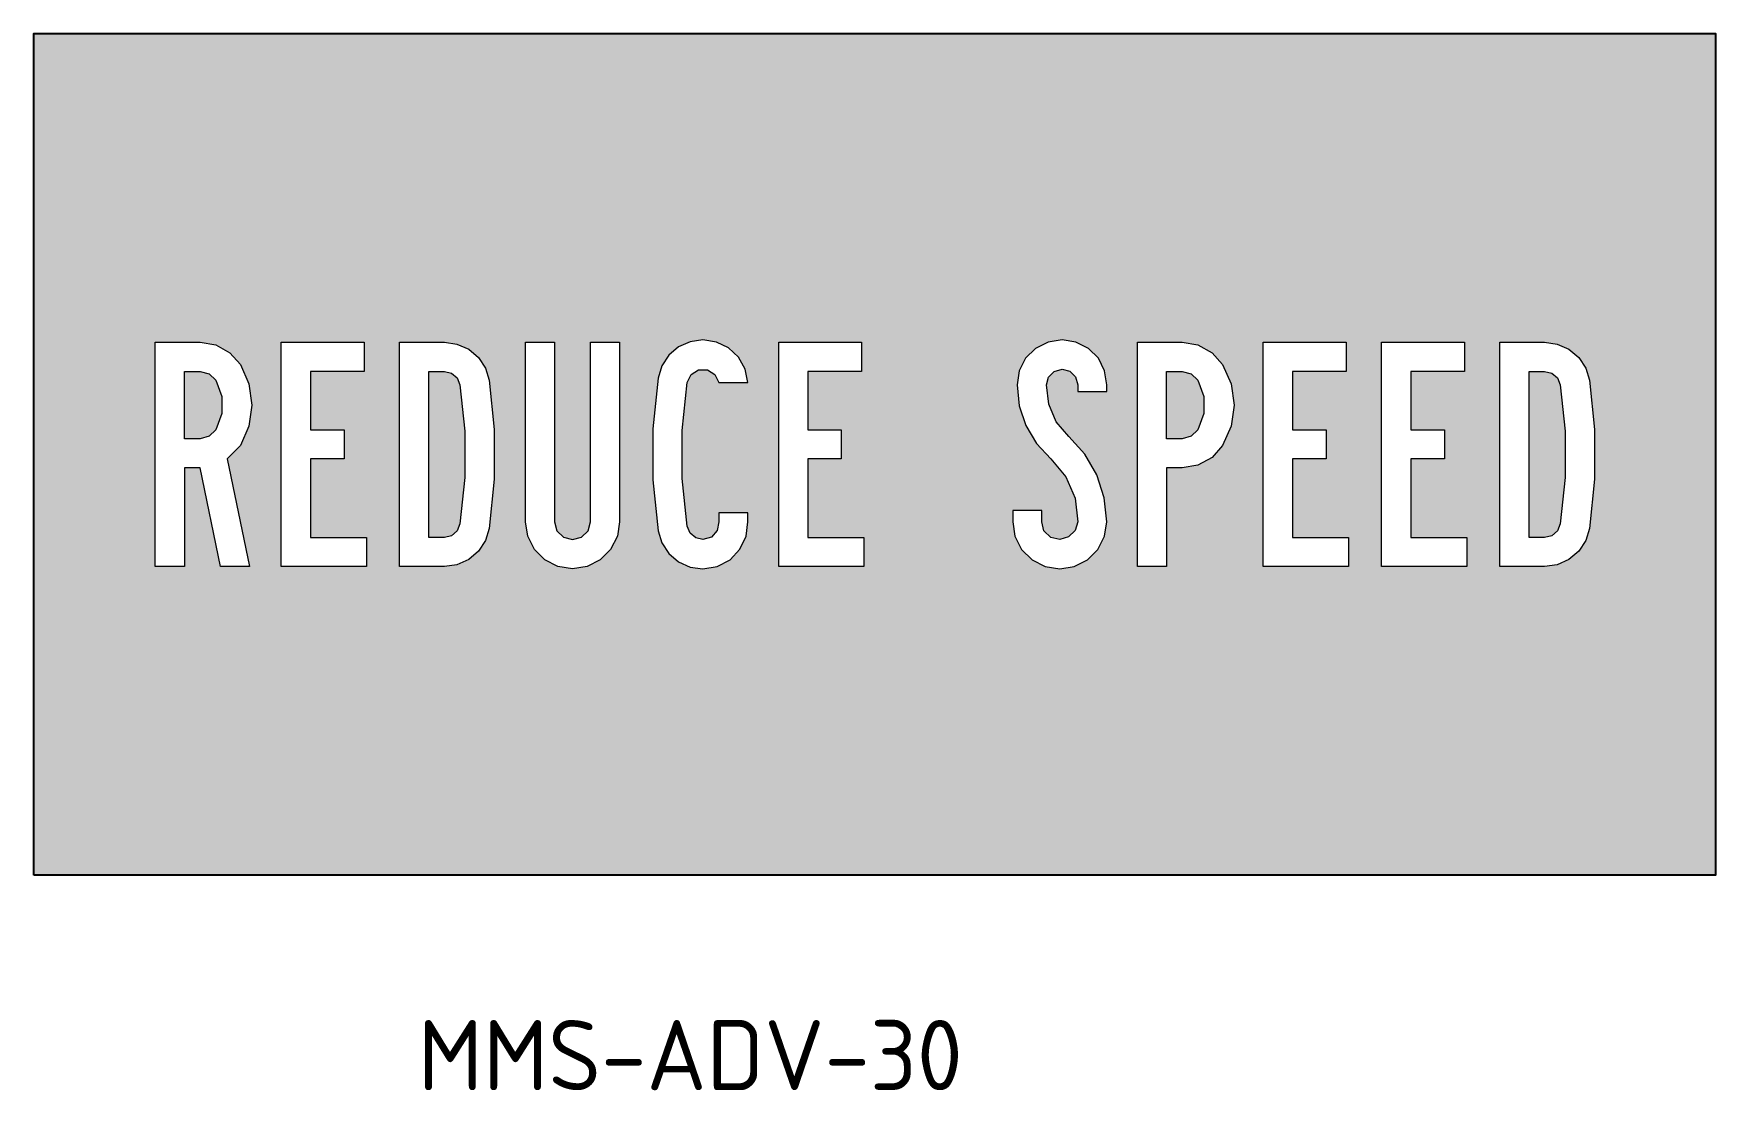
# Model space of a CAD drawing. Extents: x 128 to 248, y 170 to 245.
import ezdxf

# ---------------------------------------------------------------- set-up
doc = ezdxf.new("R2010")
doc.units = 0
doc.layers.add('L25', color=1, linetype='CONTINUOUS')
doc.layers.add('red', color=10, linetype='CONTINUOUS')
doc.styles.add('ISO', font='iso3098b.shx')

msp = doc.modelspace()

# ---------------------------------------------------------------- hatches: boundary and pattern name
at = {"layer": 'red'}
h = msp.add_hatch(color=256, dxfattribs=at)
h.paths.add_polyline_path([(248.08, 245.07), (128.08, 245.07), (128.08, 185.07), (248.08, 185.07)])
h.paths.add_polyline_path([(187.32, 209.15), (187.32, 207.07), (181.24, 207.07), (181.24, 223.07), (187.15, 223.07), (187.15, 220.99), (183.32, 220.99), (183.32, 216.83), (185.71, 216.83), (185.71, 214.75), (183.32, 214.75), (183.32, 209.15)], flags=16)
h.paths.add_polyline_path([(197.94, 211.07), (200.02, 211.07), (200.02, 210.27), (200.17, 209.62), (200.65, 209.15), (201.3, 208.99), (201.93, 209.18), (202.39, 209.65), (202.58, 210.27), (202.4, 211.94), (201.74, 213.48), (200.66, 214.75), (199.64, 215.84), (198.88, 217.12), (198.41, 218.54), (198.26, 220.03), (198.41, 221.02), (198.86, 221.92), (199.57, 222.63), (200.47, 223.08), (201.46, 223.23), (202.45, 223.08), (203.34, 222.63), (204.05, 221.92), (204.5, 221.02), (204.65, 220.03), (204.65, 219.55), (202.58, 219.55), (202.58, 220.03), (202.43, 220.59), (202.02, 221.01), (201.46, 221.15), (200.9, 220.99), (200.49, 220.58), (200.34, 220.03), (200.51, 218.66), (201.05, 217.4), (201.94, 216.35), (203.08, 215.08), (203.94, 213.6), (204.47, 211.97), (204.65, 210.27), (204.5, 209.23), (204.02, 208.29), (203.28, 207.55), (202.33, 207.07), (201.3, 206.91), (200.26, 207.07), (199.32, 207.55), (198.57, 208.29), (198.1, 209.23), (197.94, 210.27)], flags=16)
h.paths.add_polyline_path([(179.04, 210.91), (179.04, 210.27), (178.91, 209.25), (178.48, 208.31), (177.77, 207.56), (176.85, 207.08), (175.84, 206.91), (174.93, 207.04), (174.1, 207.41), (173.41, 208), (172.91, 208.76), (172.64, 209.63), (172.26, 213.25), (172.26, 216.89), (172.64, 220.51), (172.91, 221.38), (173.41, 222.14), (174.1, 222.73), (174.93, 223.1), (175.84, 223.23), (176.8, 223.08), (177.67, 222.66), (178.38, 221.99), (178.84, 221.14), (179.04, 220.19), (176.96, 220.19), (176.69, 220.76), (176.15, 221.1), (175.52, 221.1), (174.99, 220.76), (174.72, 220.19), (174.36, 216.78), (174.36, 213.36), (174.72, 209.95), (174.92, 209.46), (175.32, 209.11), (175.84, 208.99), (176.44, 209.17), (176.86, 209.64), (176.96, 210.27), (176.96, 210.91)], flags=16)
h.paths.add_polyline_path([(206.84, 223.07), (210.03, 223.07), (211.16, 222.88), (212.16, 222.32), (212.91, 221.47), (213.52, 220.09), (213.73, 218.59), (213.52, 217.09), (212.91, 215.71), (212.16, 214.85), (211.16, 214.3), (210.03, 214.11), (208.91, 214.11), (208.91, 207.07), (206.84, 207.07)], flags=16)
h.paths.add_polyline_path([(208.91, 216.19), (208.91, 220.99), (210.03, 220.99), (210.68, 220.82), (211.15, 220.35), (211.58, 219.2), (211.58, 217.98), (211.15, 216.83), (210.68, 216.36), (210.03, 216.19)], flags=0)
h.paths.add_polyline_path([(169.89, 210.27), (169.73, 209.23), (169.25, 208.29), (168.51, 207.55), (167.57, 207.07), (166.53, 206.91), (165.49, 207.07), (164.55, 207.55), (163.81, 208.29), (163.34, 209.23), (163.17, 210.27), (163.17, 223.07), (165.25, 223.07), (165.25, 210.27), (165.42, 209.63), (165.89, 209.16), (166.53, 208.99), (167.17, 209.16), (167.64, 209.63), (167.81, 210.27), (167.81, 223.07), (169.89, 223.07)], flags=16)
h.paths.add_polyline_path([(215.82, 223.07), (221.74, 223.07), (221.74, 220.99), (217.9, 220.99), (217.9, 216.83), (220.3, 216.83), (220.3, 214.75), (217.9, 214.75), (217.9, 209.15), (221.9, 209.15), (221.9, 207.07), (215.82, 207.07)], flags=16)
h.paths.add_polyline_path([(160.95, 213.3), (160.58, 209.79), (160.31, 208.92), (159.81, 208.16), (159.12, 207.57), (158.28, 207.19), (157.39, 207.07), (154.19, 207.07), (154.19, 223.07), (157.39, 223.07), (158.28, 222.94), (159.12, 222.57), (159.81, 221.98), (160.31, 221.22), (160.58, 220.35), (160.95, 216.84)], flags=16)
h.paths.add_polyline_path([(158.85, 213.41), (158.5, 210.11), (158.3, 209.62), (157.9, 209.27), (157.39, 209.15), (156.27, 209.15), (156.27, 220.99), (157.39, 220.99), (157.9, 220.87), (158.3, 220.52), (158.5, 220.03), (158.85, 216.73)], flags=0)
h.paths.add_polyline_path([(224.26, 223.07), (230.18, 223.07), (230.18, 220.99), (226.34, 220.99), (226.34, 216.83), (228.74, 216.83), (228.74, 214.75), (226.34, 214.75), (226.34, 209.15), (230.34, 209.15), (230.34, 207.07), (224.26, 207.07)], flags=16)
h.paths.add_polyline_path([(151.82, 209.15), (151.82, 207.07), (145.75, 207.07), (145.75, 223.07), (151.66, 223.07), (151.66, 220.99), (147.83, 220.99), (147.83, 216.83), (150.23, 216.83), (150.23, 214.75), (147.83, 214.75), (147.83, 209.15)], flags=16)
h.paths.add_polyline_path([(232.7, 223.07), (235.89, 223.07), (236.8, 222.94), (237.63, 222.57), (238.33, 221.98), (238.83, 221.22), (239.1, 220.35), (239.46, 216.84), (239.46, 213.3), (239.1, 209.79), (238.83, 208.92), (238.33, 208.16), (237.63, 207.57), (236.8, 207.19), (235.89, 207.07), (232.7, 207.07)], flags=16)
h.paths.add_polyline_path([(234.78, 220.99), (235.89, 220.99), (236.41, 220.87), (236.81, 220.52), (237.01, 220.03), (237.36, 216.73), (237.36, 213.41), (237.01, 210.11), (236.81, 209.62), (236.41, 209.27), (235.89, 209.15), (234.78, 209.15)], flags=0)
h.paths.add_polyline_path([(143.48, 207.07), (141.4, 207.07), (139.96, 214.11), (138.84, 214.11), (138.84, 207.07), (136.76, 207.07), (136.76, 223.07), (139.96, 223.07), (141.08, 222.88), (142.08, 222.32), (142.84, 221.47), (143.44, 220.09), (143.65, 218.59), (143.44, 217.09), (142.84, 215.71), (141.88, 214.75)], flags=16)
h.paths.add_polyline_path([(141.51, 217.98), (141.08, 216.83), (140.6, 216.36), (139.96, 216.19), (138.84, 216.19), (138.84, 220.99), (139.96, 220.99), (140.6, 220.82), (141.08, 220.35), (141.51, 219.2)], flags=0)

# ---------------------------------------------------------------- linework, layer by layer
at = {"layer": 'L25'}
msp.add_lwpolyline([(128.08, 185.07), (128.08, 245.07), (248.08, 245.07), (248.08, 185.07)], close=True, dxfattribs=at)
at = {"layer": 'red', "lineweight": 0}
for points in [[(179.04, 220.19), (178.84, 221.14), (178.38, 221.99), (177.67, 222.66), (176.8, 223.08), (175.84, 223.23), (174.93, 223.1), (174.1, 222.73), (173.41, 222.14), (172.91, 221.38), (172.64, 220.51), (172.26, 216.89), (172.26, 213.25), (172.64, 209.63), (172.91, 208.76), (173.41, 208), (174.1, 207.41), (174.93, 207.04), (175.84, 206.91), (176.85, 207.08), (177.77, 207.56), (178.48, 208.31), (178.91, 209.25), (179.04, 210.27), (179.04, 210.91), (176.96, 210.91), (176.96, 210.27), (176.86, 209.64), (176.44, 209.17), (175.84, 208.99), (175.32, 209.11), (174.92, 209.46), (174.72, 209.95), (174.36, 213.36), (174.36, 216.78), (174.72, 220.19), (174.99, 220.76), (175.52, 221.1), (176.15, 221.1), (176.69, 220.76), (176.96, 220.19)], [(201.46, 221.15), (202.02, 221.01), (202.43, 220.59), (202.58, 220.03), (202.58, 219.55), (204.65, 219.55), (204.65, 220.03), (204.5, 221.02), (204.05, 221.92), (203.34, 222.63), (202.45, 223.08), (201.46, 223.23), (200.47, 223.08), (199.57, 222.63), (198.86, 221.92), (198.41, 221.02), (198.26, 220.03), (198.41, 218.54), (198.88, 217.12), (199.64, 215.84), (200.66, 214.75), (201.74, 213.48), (202.4, 211.94), (202.58, 210.27), (202.39, 209.65), (201.93, 209.18), (201.3, 208.99), (200.65, 209.15), (200.17, 209.62), (200.02, 210.27), (200.02, 211.07), (197.94, 211.07), (197.94, 210.27), (198.1, 209.23), (198.57, 208.29), (199.32, 207.55), (200.26, 207.07), (201.3, 206.91), (202.33, 207.07), (203.28, 207.55), (204.02, 208.29), (204.5, 209.23), (204.65, 210.27), (204.47, 211.97), (203.94, 213.6), (203.08, 215.08), (201.94, 216.35), (201.05, 217.4), (200.51, 218.66), (200.34, 220.03), (200.49, 220.58), (200.9, 220.99)], [(141.88, 214.75), (143.48, 207.07), (141.4, 207.07), (139.96, 214.11), (138.84, 214.11), (138.84, 207.07), (136.76, 207.07), (136.76, 223.07), (139.96, 223.07), (141.08, 222.88), (142.08, 222.32), (142.84, 221.47), (143.44, 220.09), (143.65, 218.59), (143.44, 217.09), (142.84, 215.71)], [(145.75, 223.07), (151.66, 223.07), (151.66, 220.99), (147.83, 220.99), (147.83, 216.83), (150.23, 216.83), (150.23, 214.75), (147.83, 214.75), (147.83, 209.15), (151.82, 209.15), (151.82, 207.07), (145.75, 207.07), (145.75, 223.07)], [(157.39, 207.07), (154.19, 207.07), (154.19, 223.07), (157.39, 223.07), (158.28, 222.94), (159.12, 222.57), (159.81, 221.98), (160.31, 221.22), (160.58, 220.35), (160.95, 216.84), (160.95, 213.3), (160.58, 209.79), (160.31, 208.92), (159.81, 208.16), (159.12, 207.57), (158.28, 207.19)], [(166.53, 206.91), (165.49, 207.07), (164.55, 207.55), (163.81, 208.29), (163.34, 209.23), (163.17, 210.27), (163.17, 223.07), (165.25, 223.07), (165.25, 210.27), (165.42, 209.63), (165.89, 209.16), (166.53, 208.99), (167.17, 209.16), (167.64, 209.63), (167.81, 210.27), (167.81, 223.07), (169.89, 223.07), (169.89, 210.27), (169.73, 209.23), (169.25, 208.29), (168.51, 207.55), (167.57, 207.07)], [(181.24, 223.07), (187.15, 223.07), (187.15, 220.99), (183.32, 220.99), (183.32, 216.83), (185.71, 216.83), (185.71, 214.75), (183.32, 214.75), (183.32, 209.15), (187.32, 209.15), (187.32, 207.07), (181.24, 207.07), (181.24, 223.07)], [(210.03, 214.11), (208.91, 214.11), (208.91, 207.07), (206.84, 207.07), (206.84, 223.07), (210.03, 223.07), (211.16, 222.88), (212.16, 222.32), (212.91, 221.47), (213.52, 220.09), (213.73, 218.59), (213.52, 217.09), (212.91, 215.71), (212.16, 214.85), (211.16, 214.3)], [(215.82, 223.07), (221.74, 223.07), (221.74, 220.99), (217.9, 220.99), (217.9, 216.83), (220.3, 216.83), (220.3, 214.75), (217.9, 214.75), (217.9, 209.15), (221.9, 209.15), (221.9, 207.07), (215.82, 207.07), (215.82, 223.07)], [(224.26, 223.07), (230.18, 223.07), (230.18, 220.99), (226.34, 220.99), (226.34, 216.83), (228.74, 216.83), (228.74, 214.75), (226.34, 214.75), (226.34, 209.15), (230.34, 209.15), (230.34, 207.07), (224.26, 207.07), (224.26, 223.07)], [(235.89, 207.07), (232.7, 207.07), (232.7, 223.07), (235.89, 223.07), (236.8, 222.94), (237.63, 222.57), (238.33, 221.98), (238.83, 221.22), (239.1, 220.35), (239.46, 216.84), (239.46, 213.3), (239.1, 209.79), (238.83, 208.92), (238.33, 208.16), (237.63, 207.57), (236.8, 207.19)], [(139.96, 216.19), (138.84, 216.19), (138.84, 220.99), (139.96, 220.99), (140.6, 220.82), (141.08, 220.35), (141.51, 219.2), (141.51, 217.98), (141.08, 216.83), (140.6, 216.36)], [(157.39, 209.15), (156.27, 209.15), (156.27, 220.99), (157.39, 220.99), (157.9, 220.87), (158.3, 220.52), (158.5, 220.03), (158.85, 216.73), (158.85, 213.41), (158.5, 210.11), (158.3, 209.62), (157.9, 209.27)], [(210.03, 216.19), (208.91, 216.19), (208.91, 220.99), (210.03, 220.99), (210.68, 220.82), (211.15, 220.35), (211.58, 219.2), (211.58, 217.98), (211.15, 216.83), (210.68, 216.36)], [(235.89, 209.15), (234.78, 209.15), (234.78, 220.99), (235.89, 220.99), (236.41, 220.87), (236.81, 220.52), (237.01, 220.03), (237.36, 216.73), (237.36, 213.41), (237.01, 210.11), (236.81, 209.62), (236.41, 209.27)]]:
    msp.add_lwpolyline(points, close=True, dxfattribs=at)

# ---------------------------------------------------------------- texts
at = {"layer": 'L25', "insert": (155.49, 174.74), "char_height": 5, "width": 84.7557, "attachment_point": 1, "style": 'ISO'}
msp.add_mtext('{\\C3;MMS-ADV-30}', dxfattribs=at)

doc.saveas('drawing.dxf')
